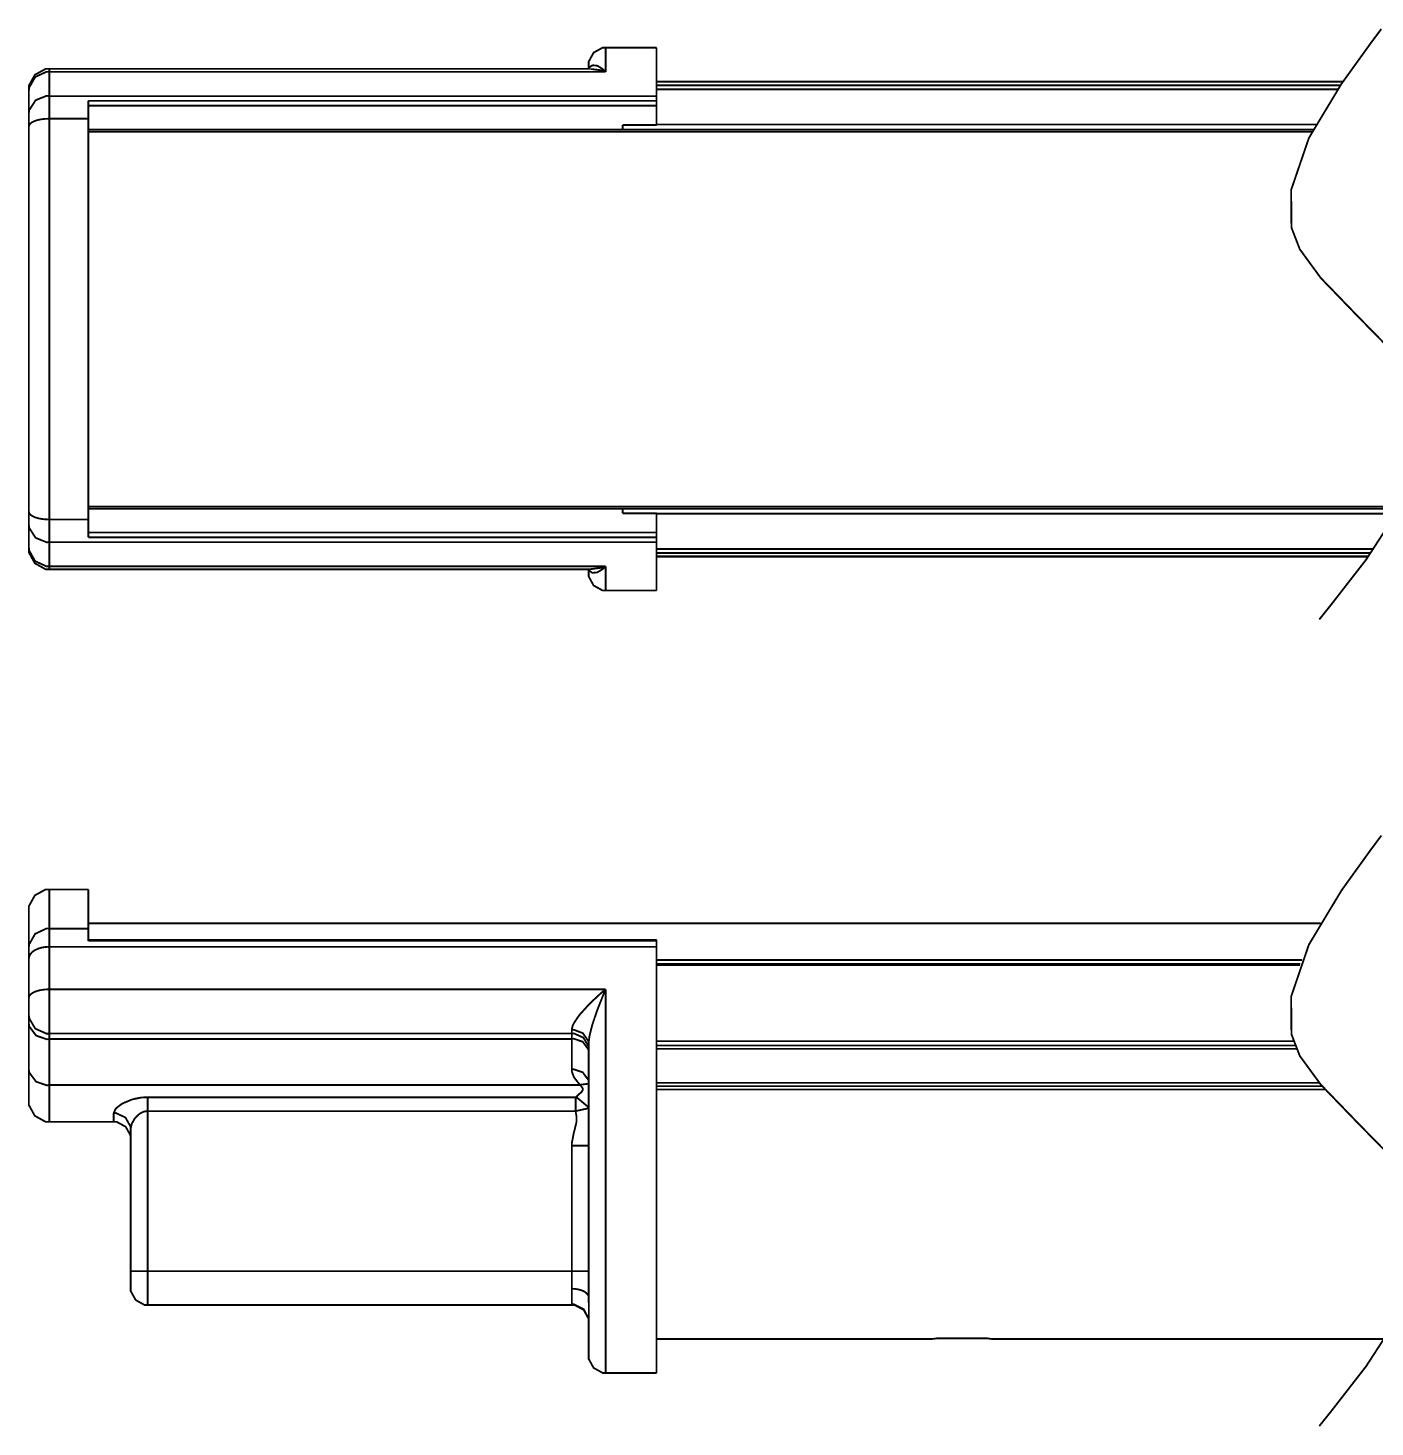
# Model space of a CAD drawing. Extents: x 0.54 to 10.46, y 0.74 to 7.76.
# Drawn here: x 1.917 to 2.935, y 4.613 to 5.671 of the extents above; entities that cross this region are included whole.
import ezdxf

# ---------------------------------------------------------------- set-up
doc = ezdxf.new("R2010")
doc.units = 0
doc.layers.get('0').update_dxf_attribs({"linetype": 'CONTINUOUS'})

msp = doc.modelspace()

# ---------------------------------------------------------------- linework, layer by layer
at = {"color": 6, "const_width": 0.00139}
for points in [[(2.94006, 5.67031), (2.93235, 5.66), (2.90983, 5.62869), (2.88525, 5.58783), (2.87185, 5.54861), (2.87207, 5.52007), (2.87528, 5.51178), (2.87836, 5.50375), (2.89421, 5.48204), (2.92171, 5.45356), (2.94949, 5.42518), (2.96571, 5.40369), (2.96907, 5.39567), (2.97276, 5.38688), (2.97304, 5.35585), (2.95731, 5.31337), (2.9285, 5.26904), (2.90207, 5.23503), (2.89312, 5.22385)], [(2.94006, 5.06049), (2.93235, 5.05018), (2.90983, 5.01888), (2.88525, 4.97803), (2.87185, 4.93881), (2.87207, 4.91026), (2.87528, 4.90196), (2.87836, 4.89393), (2.89421, 4.87224), (2.92171, 4.84375), (2.94949, 4.81538), (2.96571, 4.79394), (2.96907, 4.78592), (2.97276, 4.77713), (2.97304, 4.7461), (2.95731, 4.70356), (2.9285, 4.65924), (2.90207, 4.62522), (2.89312, 4.61404)]]:
    msp.add_lwpolyline(points, dxfattribs=at)
at = {"color": 0, "const_width": 0.00139}
for points in [[(2.35362, 5.65614), (2.35135, 5.65614), (2.34451, 5.6524), (2.34076, 5.64556), (2.34076, 5.64328)], [(2.39208, 5.65614), (2.35362, 5.65614)], [(2.39208, 5.65614), (2.39208, 5.61951)], [(1.93294, 5.64008), (1.93018, 5.64008), (1.92204, 5.63558), (1.91754, 5.62744), (1.91754, 5.62468)], [(1.93294, 5.63781), (1.93087, 5.63792), (1.92236, 5.63396), (1.91764, 5.62582), (1.91754, 5.62375)], [(2.3419, 5.64008), (1.93294, 5.64008)], [(1.93294, 5.63781), (1.93294, 5.61951)], [(2.35362, 5.63781), (1.93294, 5.63781)], [(2.34076, 5.64008), (2.34076, 5.64328)], [(2.91114, 5.63049), (2.39208, 5.63049)], [(1.91754, 5.62375), (1.91754, 5.62468)], [(1.91754, 5.60688), (1.91754, 5.62375)], [(1.93294, 5.61951), (1.93099, 5.61974), (1.92264, 5.61638), (1.91775, 5.60883), (1.91754, 5.60688)], [(1.93294, 5.61951), (1.93294, 5.60243)], [(2.39208, 5.61951), (1.93294, 5.61951)], [(1.96246, 5.61594), (2.39208, 5.61594)], [(1.96246, 5.60243), (1.96246, 5.61594)], [(2.90722, 5.62468), (2.39208, 5.62468)], [(2.39208, 5.61951), (2.39208, 5.61594)], [(2.39208, 5.61594), (2.39208, 5.61225)], [(1.91754, 5.59663), (1.91754, 5.60688)], [(2.39208, 5.61225), (1.96246, 5.61225)], [(2.39208, 5.61225), (2.39208, 5.59771)], [(1.91754, 5.59663), (1.91786, 5.59776), (1.91872, 5.59885), (1.92014, 5.59983), (1.92204, 5.60075), (1.92437, 5.60146), (1.92703, 5.602), (1.92996, 5.60232), (1.93294, 5.60243)], [(1.91754, 5.30524), (1.91754, 5.59663)], [(1.93294, 5.60243), (1.93294, 5.29943)], [(1.96246, 5.60243), (1.93294, 5.60243)], [(1.96246, 5.29943), (1.96246, 5.60243)], [(2.39208, 5.59771), (2.36643, 5.59771)], [(2.36643, 5.59429), (2.36643, 5.59771)], [(2.88861, 5.59429), (1.96246, 5.59429)], [(1.91754, 5.30524), (1.91786, 5.3041), (1.91872, 5.303), (1.92014, 5.30203), (1.92204, 5.30111), (1.92437, 5.3004), (1.92703, 5.29986), (1.92996, 5.29953), (1.93294, 5.29943)], [(1.91754, 5.29497), (1.91754, 5.30524)], [(1.96246, 5.29943), (1.93294, 5.29943)], [(1.93294, 5.29943), (1.93294, 5.28233)], [(1.96246, 5.30757), (2.95415, 5.30757)], [(1.96246, 5.28592), (1.96246, 5.29943)], [(2.36643, 5.30757), (2.36643, 5.30414)], [(2.36643, 5.30414), (2.39208, 5.30414)], [(2.39208, 5.30414), (2.39208, 5.28961)], [(1.91754, 5.29497), (1.91775, 5.29308), (1.92264, 5.28554), (1.93099, 5.28217), (1.93294, 5.28233)], [(1.91754, 5.2781), (1.91754, 5.29497)], [(1.96246, 5.28961), (2.39208, 5.28961)], [(2.39208, 5.28961), (2.39208, 5.28592)], [(1.91754, 5.2781), (1.91764, 5.2761), (1.92231, 5.2679), (1.93087, 5.264), (1.93294, 5.26406)], [(1.91754, 5.27718), (1.91754, 5.2781)], [(1.91754, 5.27718), (1.91754, 5.27447), (1.92204, 5.26633), (1.93018, 5.26178), (1.93294, 5.26178)], [(2.39208, 5.28233), (1.93294, 5.28233)], [(1.93294, 5.28233), (1.93294, 5.26411)], [(2.39208, 5.28592), (1.96246, 5.28592)], [(2.39208, 5.28592), (2.39208, 5.28233)], [(2.39208, 5.28233), (2.39208, 5.24571)], [(2.39208, 5.27718), (2.93446, 5.27718)], [(2.39208, 5.27138), (2.93028, 5.27138)], [(1.93294, 5.26406), (2.35362, 5.26406)], [(1.93294, 5.26178), (2.3419, 5.26178)], [(2.34076, 5.25857), (2.34076, 5.26178)], [(2.34076, 5.25857), (2.34076, 5.25635), (2.34451, 5.24951), (2.35135, 5.24571), (2.35362, 5.24571)], [(2.35362, 5.24571), (2.39208, 5.24571)], [(1.93294, 5.01975), (1.93018, 5.01975), (1.92204, 5.01525), (1.91754, 5.00711), (1.91754, 5.00439)], [(1.96246, 5.01975), (1.93294, 5.01975)], [(1.96246, 4.99013), (1.96246, 5.01975)], [(1.91754, 4.97586), (1.91754, 5.00439)], [(2.89404, 4.99414), (1.96246, 4.99414)], [(1.93294, 4.99013), (1.93087, 4.99024), (1.92225, 4.98617), (1.91758, 4.97792), (1.91754, 4.97586)], [(1.93294, 4.99013), (1.93294, 4.9764)], [(1.96246, 4.99013), (1.93294, 4.99013)], [(1.96246, 4.98085), (1.96246, 4.99013)], [(2.39208, 4.98167), (1.96246, 4.98167)], [(2.39208, 4.98167), (2.39208, 4.98085)], [(1.93294, 4.9764), (1.92996, 4.97624), (1.92703, 4.97575), (1.92437, 4.97493), (1.92204, 4.97385), (1.92014, 4.9725), (1.91872, 4.97097), (1.91786, 4.96935), (1.91754, 4.96767)], [(1.91754, 4.96761), (1.91754, 4.97586)], [(1.93294, 4.9764), (1.93294, 4.94428)], [(2.39208, 4.9764), (1.93294, 4.9764)], [(2.39208, 4.98085), (1.96246, 4.98085)], [(2.39208, 4.98085), (2.39208, 4.9764)], [(2.39208, 4.9764), (2.39208, 4.65424)], [(1.91754, 4.93788), (1.91754, 4.96761)], [(2.87885, 4.96354), (2.39208, 4.96354)], [(1.93294, 4.94428), (1.92996, 4.94412), (1.92703, 4.94379), (1.92437, 4.94319), (1.92204, 4.94239), (1.92014, 4.9414), (1.91872, 4.94032), (1.91786, 4.93913), (1.91754, 4.93788)], [(1.93294, 4.94428), (2.35362, 4.94428)], [(1.93294, 4.94428), (1.93294, 4.91081)], [(2.32796, 4.91351), (2.32796, 4.91379), (2.32861, 4.91656), (2.32872, 4.91683), (2.32872, 4.91694), (2.32921, 4.91792), (2.32926, 4.91797), (2.32949, 4.91851), (2.33296, 4.92378), (2.33339, 4.92426), (2.33393, 4.92503), (2.34044, 4.93224), (2.34115, 4.93294), (2.34185, 4.93371), (2.34939, 4.94075), (2.35021, 4.9414), (2.35047, 4.94168), (2.35319, 4.94396), (2.35351, 4.94417)], [(2.35362, 4.94428), (2.35346, 4.94396), (2.352, 4.9406), (2.35189, 4.94026), (2.35151, 4.93935), (2.34771, 4.92974), (2.34739, 4.92876), (2.347, 4.92785), (2.34375, 4.91824), (2.34347, 4.91726), (2.34326, 4.91661), (2.34153, 4.90978), (2.34142, 4.90907), (2.34131, 4.90864), (2.34076, 4.90392), (2.34076, 4.90343)], [(1.91754, 4.92453), (1.91754, 4.93788)], [(1.91754, 4.92453), (1.91764, 4.92253), (1.92236, 4.9145), (1.93093, 4.91069), (1.93294, 4.91081)], [(1.91754, 4.91792), (1.91754, 4.92453)], [(1.91754, 4.91792), (1.91786, 4.91613), (1.92301, 4.90924), (1.9311, 4.90647), (1.93294, 4.90668)], [(1.91754, 4.88308), (1.91754, 4.91792)], [(1.93294, 4.91081), (2.32796, 4.91081)], [(1.93294, 4.91081), (1.93294, 4.90668)], [(2.34076, 4.90343), (2.34056, 4.905), (2.33637, 4.91108), (2.32954, 4.91368), (2.32796, 4.91351)], [(2.32796, 4.91081), (2.32796, 4.91351)], [(2.34076, 4.89942), (2.34065, 4.9011), (2.33669, 4.90776), (2.32958, 4.91092), (2.32796, 4.91081)], [(2.32796, 4.90668), (2.32796, 4.91081)], [(2.34076, 4.89735), (2.3405, 4.89887), (2.33621, 4.90462), (2.32949, 4.9069), (2.32796, 4.90668)], [(2.32796, 4.90668), (1.93294, 4.90668)], [(1.93294, 4.90668), (1.93294, 4.87185)], [(2.32796, 4.88357), (2.32796, 4.90668)], [(2.34076, 4.71126), (2.34076, 4.90343)], [(2.87532, 4.90175), (2.39208, 4.90175)], [(1.91754, 4.88308), (1.91786, 4.88129), (1.92301, 4.8744), (1.9311, 4.87164), (1.93294, 4.87185)], [(1.91754, 4.85943), (1.91754, 4.88308)], [(2.34076, 4.87418), (2.3405, 4.87571), (2.33621, 4.88151), (2.32949, 4.88379), (2.32796, 4.88357)], [(2.33425, 4.87185), (2.33382, 4.87235), (2.32992, 4.87739), (2.32964, 4.87788), (2.32943, 4.87825), (2.32801, 4.88211), (2.32801, 4.88249), (2.32801, 4.88276), (2.32796, 4.8834), (2.32796, 4.88357)], [(1.93294, 4.87185), (2.33425, 4.87185)], [(1.93294, 4.87185), (1.93294, 4.84407)], [(2.33094, 4.86263), (2.33132, 4.86301), (2.33518, 4.86649), (2.3355, 4.86686), (2.33556, 4.86697), (2.33626, 4.86811), (2.33632, 4.86822), (2.33632, 4.86833), (2.33626, 4.86925), (2.33626, 4.86931), (2.33621, 4.86942), (2.3355, 4.8705), (2.33544, 4.87056), (2.33535, 4.87071), (2.33436, 4.87181), (2.33425, 4.87185)], [(2.34076, 4.87272), (2.34022, 4.87283), (2.33475, 4.87213), (2.33425, 4.87185)], [(2.39208, 4.87099), (2.89524, 4.87099)], [(1.91754, 4.85943), (1.91754, 4.85672), (1.92204, 4.84858), (1.93018, 4.84407), (1.93294, 4.84407)], [(1.98167, 4.85064), (1.98172, 4.85092), (1.98307, 4.85379), (1.98335, 4.85406), (1.98356, 4.85439), (1.98753, 4.85747), (1.98807, 4.85775), (1.98861, 4.85807), (1.99496, 4.86074), (1.99571, 4.86094), (1.99625, 4.86117), (2.00217, 4.86236), (2.00282, 4.86242), (2.00315, 4.86247), (2.00624, 4.86263), (2.00732, 4.86263)], [(2.00732, 4.85215), (2.00732, 4.86268)], [(2.00732, 4.86263), (2.33089, 4.86263)], [(2.34076, 4.85444), (2.34022, 4.85542), (2.33192, 4.86236), (2.33089, 4.86268)], [(2.33094, 4.85215), (2.33094, 4.86268)], [(2.33094, 4.85215), (2.33236, 4.85249), (2.33371, 4.85281), (2.33512, 4.85314), (2.33643, 4.8534), (2.33882, 4.85394), (2.33985, 4.85422), (2.34076, 4.85444)], [(1.98167, 4.84407), (1.93294, 4.84407)], [(1.99451, 4.83865), (1.99442, 4.84039), (1.99056, 4.84733), (1.98335, 4.85069), (1.98167, 4.85064)], [(1.98167, 4.84407), (1.98167, 4.85064)], [(1.99451, 4.83122), (1.99451, 4.8335), (1.99072, 4.84033), (1.98389, 4.84407), (1.98167, 4.84407)], [(2.00732, 4.85215), (2.00711, 4.85215), (2.00521, 4.85194), (2.00504, 4.85189), (2.00493, 4.85189), (2.00418, 4.85167), (2.00412, 4.85161), (2.00385, 4.85157), (2.00168, 4.85042), (2.00151, 4.85026), (2.00108, 4.85004), (1.99789, 4.84694), (1.99767, 4.84663), (1.9974, 4.84631), (1.99544, 4.84289), (1.99533, 4.8425), (1.99517, 4.84218), (1.99451, 4.83892), (1.99451, 4.8386)], [(2.33094, 4.85215), (2.00732, 4.85215)], [(2.00732, 4.85215), (2.00732, 4.73122)], [(2.32796, 4.82601), (2.32796, 4.82617), (2.32796, 4.82656), (2.32796, 4.82667), (2.32796, 4.82758), (2.32958, 4.83621), (2.32986, 4.83703), (2.33008, 4.83783), (2.3316, 4.84418), (2.3316, 4.84625), (2.3316, 4.84776), (2.33094, 4.85167), (2.33089, 4.85215)], [(1.99451, 4.73122), (1.99451, 4.8386)], [(2.32796, 4.73122), (2.32796, 4.82601)], [(2.32796, 4.82601), (2.34076, 4.82601)], [(2.00732, 4.73122), (1.99451, 4.73122)], [(1.99451, 4.71837), (1.99451, 4.73118)], [(2.00732, 4.73122), (2.32796, 4.73122)], [(2.00732, 4.73122), (2.00732, 4.70557)], [(2.32796, 4.73122), (2.34076, 4.73122)], [(2.32796, 4.71793), (2.32796, 4.73122)], [(1.99451, 4.71837), (1.99451, 4.71615), (1.99826, 4.70936), (2.00504, 4.70557), (2.00732, 4.70557)], [(2.32796, 4.71793), (2.33046, 4.71778), (2.33285, 4.71739), (2.33507, 4.71679), (2.33703, 4.71599), (2.3386, 4.71496), (2.33979, 4.71382), (2.34056, 4.71257), (2.34076, 4.71126)], [(2.32796, 4.70606), (2.32796, 4.70628), (2.32807, 4.70844), (2.32807, 4.70915), (2.32807, 4.71056), (2.32801, 4.71365), (2.32801, 4.71468), (2.32796, 4.71496), (2.32796, 4.71724), (2.32796, 4.71793)], [(2.34076, 4.69347), (2.34071, 4.69526), (2.33697, 4.70242), (2.32969, 4.70611), (2.32796, 4.70606)], [(2.32796, 4.70557), (2.32796, 4.70606)], [(2.34076, 4.71126), (2.34076, 4.71024), (2.34076, 4.70747), (2.34082, 4.70708), (2.34082, 4.70514), (2.34088, 4.70068), (2.34088, 4.69917), (2.34082, 4.69862), (2.34076, 4.6939), (2.34076, 4.69347)], [(2.32796, 4.70557), (2.00732, 4.70557)], [(2.34076, 4.69271), (2.34076, 4.69499), (2.33703, 4.70182), (2.33018, 4.70557), (2.32796, 4.70557)], [(2.34076, 4.66704), (2.34076, 4.69347)], [(2.39208, 4.6799), (2.60047, 4.6799)], [(2.64513, 4.67996), (2.64139, 4.68044), (2.60417, 4.68039), (2.60047, 4.6799)], [(2.64513, 4.6799), (2.94308, 4.6799)], [(2.34076, 4.66704), (2.34076, 4.66482), (2.34451, 4.65804), (2.35135, 4.65424), (2.35362, 4.65424)], [(2.35362, 4.65424), (2.39208, 4.65424)]]:
    msp.add_lwpolyline(points, dxfattribs=at)
at = {"color": 250, "const_width": 0.00139}
for points in [[(2.35362, 5.65614), (2.35362, 5.63781)], [(1.93294, 5.64008), (1.93294, 5.63781)], [(2.34125, 5.64008), (2.34125, 5.64019), (2.34136, 5.6409), (2.34142, 5.64094), (2.34147, 5.64128), (2.34326, 5.64264), (2.34347, 5.64268), (2.34375, 5.64279), (2.347, 5.64253), (2.34739, 5.64236), (2.34771, 5.64225), (2.35151, 5.63981), (2.35189, 5.63943), (2.352, 5.63932), (2.3534, 5.63803), (2.35357, 5.63786)], [(2.35362, 5.63781), (2.35331, 5.63792), (2.35047, 5.63883), (2.35021, 5.63889), (2.3495, 5.63911), (2.34293, 5.63992), (2.34229, 5.63992)], [(2.39208, 5.63026), (2.91097, 5.63026)], [(2.90924, 5.62771), (2.39208, 5.62771)], [(2.90717, 5.62462), (2.39208, 5.62462)], [(2.39208, 5.59799), (2.89068, 5.59799)], [(2.88781, 5.59267), (1.96246, 5.59267)], [(1.96246, 5.30919), (2.95508, 5.30919)], [(2.95199, 5.30388), (2.39208, 5.30388)], [(2.39208, 5.27724), (2.93451, 5.27724)], [(2.39208, 5.27414), (2.93229, 5.27414)], [(2.93044, 5.2716), (2.39208, 5.2716)], [(1.93294, 5.26406), (1.93294, 5.26178)], [(2.35362, 5.26406), (2.35346, 5.26394), (2.352, 5.26258), (2.35189, 5.26243), (2.35151, 5.2621), (2.34771, 5.25965), (2.34739, 5.2595), (2.347, 5.25939), (2.34375, 5.25911), (2.34347, 5.25917), (2.34326, 5.25922), (2.34147, 5.26064), (2.34142, 5.2609), (2.34136, 5.26101), (2.34119, 5.26172), (2.34119, 5.26178)], [(2.3419, 5.26188), (2.34256, 5.26193), (2.3495, 5.26281), (2.35021, 5.26297), (2.35047, 5.26307), (2.35325, 5.26394), (2.35351, 5.26406)], [(2.35362, 5.26406), (2.35362, 5.24571)], [(1.93294, 5.01975), (1.93294, 4.99013)], [(2.39208, 4.96642), (2.87999, 4.96642)], [(2.87842, 4.96246), (2.39208, 4.96246)], [(2.35362, 4.94428), (2.35362, 4.65424)], [(2.39208, 4.905), (2.87418, 4.905)], [(2.87636, 4.89919), (2.39208, 4.89919)], [(2.39208, 4.87358), (2.89307, 4.87358)], [(2.89735, 4.86854), (2.39208, 4.86854)]]:
    msp.add_lwpolyline(points, dxfattribs=at)

doc.saveas('drawing.dxf')
